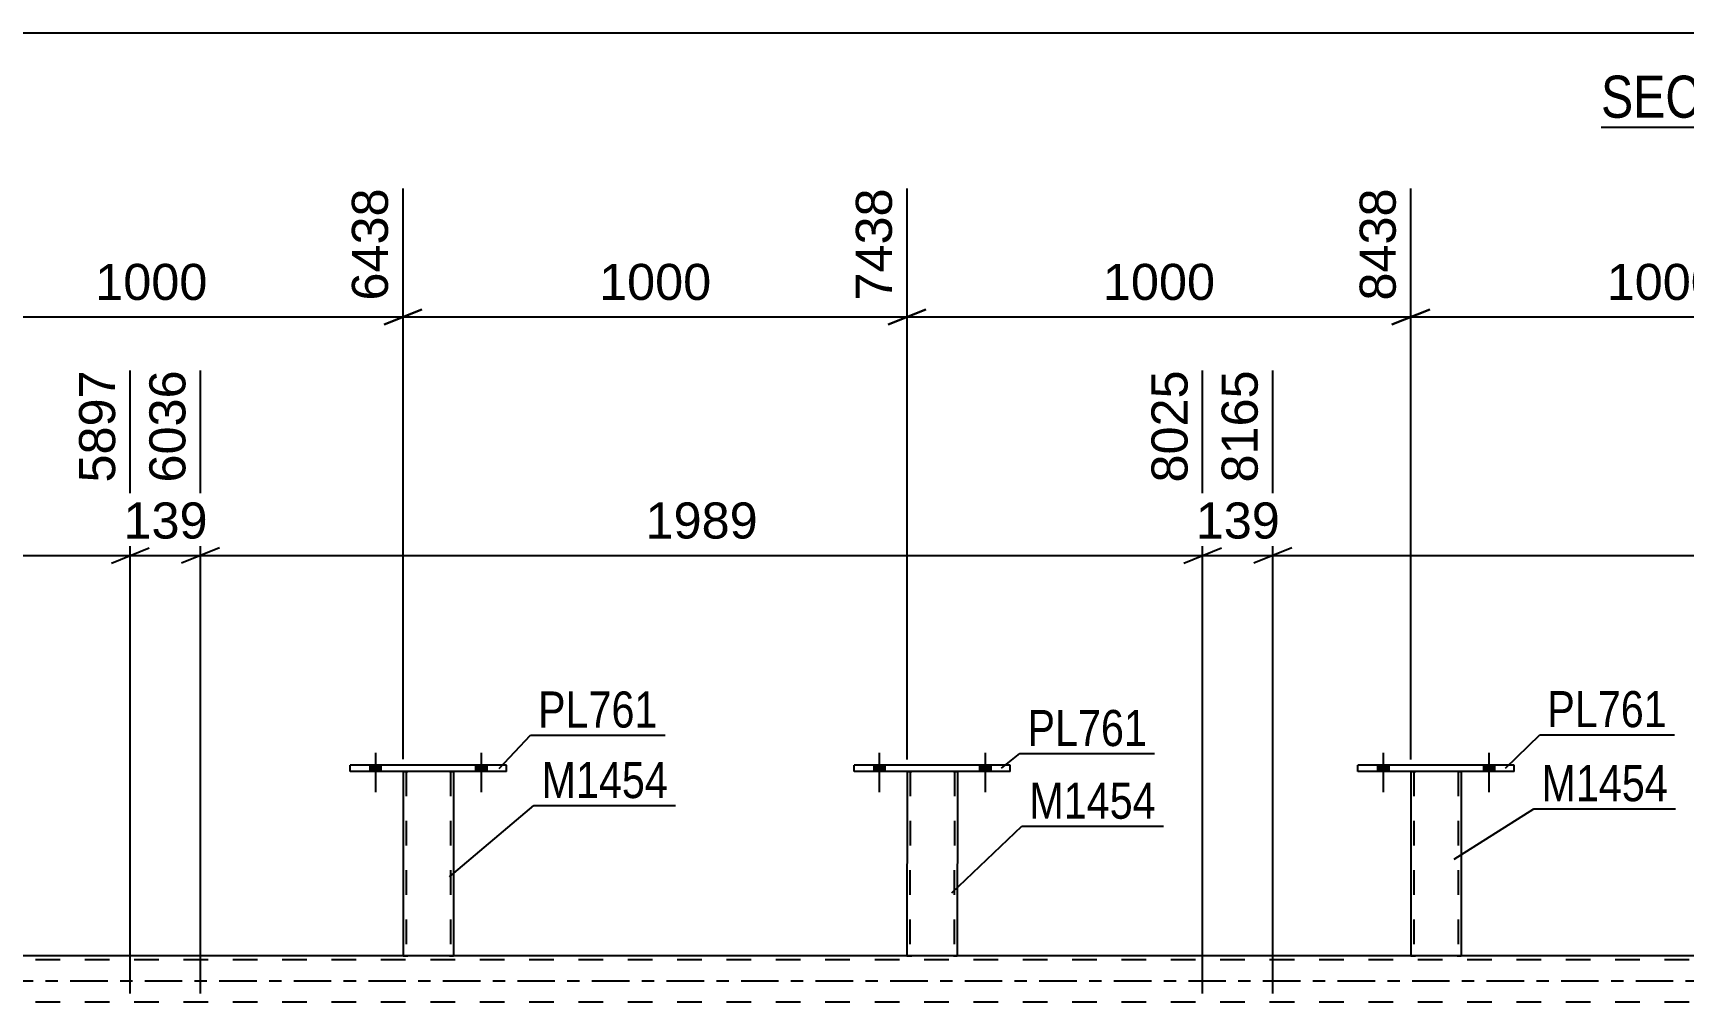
# Model space of a CAD drawing. Header units: millimetres. Extents: x 0 to 841, y 0 to 594.
# Drawn here: x 276.7 to 407.7, y 434.6 to 511.6 of the extents above; entities that cross this region are included whole.
import ezdxf

# ---------------------------------------------------------------- set-up
doc = ezdxf.new("R2010")
doc.units = ezdxf.units.MM
doc.linetypes.add('DXK_LINE_DOT2', pattern=[3.9198, 1.9599, -1.9599])
doc.linetypes.add('DXK_LINE_DOT3', pattern=[5.9187, 2.979, -0.9799, 0.9799, -0.9799])
doc.styles.add('Arial', font='ARIAL.TTF', dxfattribs={"height": 0.2})
doc.styles.add('Arial Narrow', font='ARIALN.TTF', dxfattribs={"height": 0.2})

# ---------------------------------------------------------------- blocks, each defined once
blk = doc.blocks.new('Unknown-318892525-12 - 6435')
at = {"color": 6, "linetype": 'Continuous'}
blk.add_line((401.21, 504.08), (428.85, 504.08), dxfattribs=at)
at = {"color": 0, "linetype": 'Continuous'}
for points in [[(419.32, 504.83), (419.32, 508.33), (401.21, 508.33), (401.21, 504.83)], [(422.92, 504.83), (422.92, 508.33), (420.37, 508.33), (420.37, 504.83)], [(425.25, 504.83), (425.25, 508.33), (423.97, 508.33), (423.97, 504.83)], [(428.85, 504.83), (428.85, 508.33), (426.3, 508.33), (426.3, 504.83)]]:
    blk.add_wipeout(points, dxfattribs=at)
at = {"color": 7, "linetype": 'Continuous', "style": 'Arial Narrow'}
for s, p in [('SECTION ', (401.21, 504.83)), ('A', (420.37, 504.83)), ('A', (426.3, 504.83)), ('-', (423.97, 504.83))]:
    blk.add_text(s, height=3.34, dxfattribs=at).set_placement(p)
blk = doc.blocks.new('Part-318892525-4988 - 4655')
at = {"color": 2, "linetype": 'Continuous'}
for p, q in [((341.91, 452.92), (341.91, 453.4)), ((354.31, 453.4), (341.91, 453.4)), ((354.31, 452.92), (354.31, 453.4)), ((354.31, 452.92), (341.91, 452.92))]:
    blk.add_line(p, q, dxfattribs=at)
blk = doc.blocks.new('Part-318892525-4973 - 4655')
at = {"color": 2, "linetype": 'Continuous'}
for p, q in [((306.1, 452.92), (306.1, 438.28)), ((310.1, 452.92), (310.1, 438.28)), ((306.13, 438.28), (306.1, 438.28)), ((306.24, 438.28), (306.13, 438.28)), ((306.39, 438.28), (306.24, 438.28)), ((309.8, 438.28), (306.39, 438.28)), ((309.96, 438.28), (309.8, 438.28)), ((310.06, 438.28), (309.96, 438.28)), ((310.1, 438.28), (310.06, 438.28))]:
    blk.add_line(p, q, dxfattribs=at)
at = {"color": 7, "linetype": 'DXK_LINE_DOT2'}
for p, q in [((306.1, 452.92), (306.1, 452.92)), ((306.1, 452.92), (306.1, 452.92)), ((306.1, 452.92), (306.1, 452.92)), ((306.14, 452.92), (306.1, 452.92)), ((306.1, 452.92), (306.14, 452.92)), ((306.24, 452.92), (306.14, 452.92)), ((306.14, 452.92), (306.24, 452.92)), ((306.4, 452.92), (306.24, 452.92)), ((306.24, 452.92), (306.4, 452.92)), ((306.34, 452.92), (306.34, 452.92)), ((306.34, 452.92), (306.34, 438.28)), ((306.36, 452.92), (306.34, 452.92)), ((306.34, 452.92), (306.36, 452.92)), ((306.41, 452.92), (306.36, 452.92)), ((306.36, 452.92), (306.41, 452.92)), ((309.81, 452.92), (306.4, 452.92)), ((309.81, 452.92), (306.4, 452.92)), ((309.71, 452.92), (306.41, 452.92)), ((306.41, 452.92), (306.49, 452.92)), ((309.79, 452.92), (306.49, 452.92)), ((309.79, 452.92), (309.71, 452.92)), ((309.84, 452.92), (309.79, 452.92)), ((309.79, 452.92), (309.84, 452.92)), ((309.81, 452.92), (309.96, 452.92)), ((309.96, 452.92), (309.81, 452.92)), ((309.86, 452.92), (309.84, 452.92)), ((309.84, 452.92), (309.86, 452.92)), ((309.86, 452.92), (309.86, 452.92)), ((309.86, 452.92), (309.86, 438.28)), ((309.96, 452.92), (310.07, 452.92)), ((310.07, 452.92), (309.96, 452.92)), ((310.07, 452.92), (310.1, 452.92)), ((310.1, 452.92), (310.07, 452.92)), ((310.1, 452.92), (310.1, 452.92)), ((310.1, 452.92), (310.1, 452.92)), ((310.1, 452.92), (310.1, 452.92)), ((306.1, 438.28), (306.13, 438.28)), ((306.13, 438.28), (306.24, 438.28)), ((306.24, 438.28), (306.39, 438.28)), ((306.36, 438.28), (306.34, 438.28)), ((306.34, 438.28), (306.36, 438.28)), ((306.41, 438.28), (306.36, 438.28)), ((306.36, 438.28), (306.39, 438.28)), ((309.8, 438.28), (306.39, 438.28)), ((306.39, 438.28), (306.41, 438.28)), ((309.71, 438.28), (306.41, 438.28)), ((306.41, 438.28), (306.49, 438.28)), ((309.79, 438.28), (306.49, 438.28)), ((309.79, 438.28), (309.71, 438.28)), ((309.84, 438.28), (309.79, 438.28)), ((309.79, 438.28), (309.84, 438.28)), ((309.8, 438.28), (309.96, 438.28)), ((309.86, 438.28), (309.84, 438.28)), ((309.84, 438.28), (309.86, 438.28)), ((309.96, 438.28), (310.06, 438.28)), ((310.06, 438.28), (310.1, 438.28))]:
    blk.add_line(p, q, dxfattribs=at)
blk = doc.blocks.new('Part-318892525-4978 - 4655')
at = {"color": 2, "linetype": 'Continuous'}
for p, q in [((301.9, 452.92), (301.9, 453.4)), ((314.3, 453.4), (301.9, 453.4)), ((314.3, 452.92), (314.3, 453.4)), ((314.3, 452.92), (301.9, 452.92))]:
    blk.add_line(p, q, dxfattribs=at)
blk = doc.blocks.new('Part-318892525-4983 - 4655')
at = {"color": 2, "linetype": 'Continuous'}
for p, q in [((346.11, 452.92), (346.1, 438.28)), ((350.11, 452.92), (350.1, 438.28)), ((346.14, 438.28), (346.1, 438.28)), ((346.24, 438.28), (346.14, 438.28)), ((346.4, 438.28), (346.24, 438.28)), ((349.81, 438.28), (346.4, 438.28)), ((349.96, 438.28), (349.81, 438.28)), ((350.07, 438.28), (349.96, 438.28)), ((350.1, 438.28), (350.07, 438.28))]:
    blk.add_line(p, q, dxfattribs=at)
at = {"color": 7, "linetype": 'DXK_LINE_DOT2'}
for p, q in [((346.11, 452.92), (346.11, 452.92)), ((346.11, 452.92), (346.11, 452.92)), ((346.11, 452.92), (346.11, 452.92)), ((346.14, 452.92), (346.11, 452.92)), ((346.11, 452.92), (346.14, 452.92)), ((346.25, 452.92), (346.14, 452.92)), ((346.14, 452.92), (346.25, 452.92)), ((346.4, 452.92), (346.25, 452.92)), ((346.25, 452.92), (346.4, 452.92)), ((346.35, 452.92), (346.34, 438.28)), ((346.35, 452.92), (346.35, 452.92)), ((346.37, 452.92), (346.35, 452.92)), ((346.35, 452.92), (346.37, 452.92)), ((346.42, 452.92), (346.37, 452.92)), ((346.37, 452.92), (346.42, 452.92)), ((349.81, 452.92), (346.4, 452.92)), ((349.81, 452.92), (346.4, 452.92)), ((349.72, 452.92), (346.42, 452.92)), ((346.42, 452.92), (346.5, 452.92)), ((349.8, 452.92), (346.5, 452.92)), ((349.8, 452.92), (349.72, 452.92)), ((349.85, 452.92), (349.8, 452.92)), ((349.8, 452.92), (349.85, 452.92)), ((349.81, 452.92), (349.97, 452.92)), ((349.97, 452.92), (349.81, 452.92)), ((349.87, 452.92), (349.85, 452.92)), ((349.85, 452.92), (349.87, 452.92)), ((349.87, 452.92), (349.86, 438.28)), ((349.87, 452.92), (349.87, 452.92)), ((349.97, 452.92), (350.07, 452.92)), ((350.07, 452.92), (349.97, 452.92)), ((350.07, 452.92), (350.11, 452.92)), ((350.11, 452.92), (350.07, 452.92)), ((350.11, 452.92), (350.11, 452.92)), ((350.11, 452.92), (350.11, 452.92)), ((350.11, 452.92), (350.11, 452.92)), ((346.1, 438.28), (346.14, 438.28)), ((346.14, 438.28), (346.24, 438.28)), ((346.24, 438.28), (346.4, 438.28)), ((346.36, 438.28), (346.34, 438.28)), ((346.34, 438.28), (346.36, 438.28)), ((346.41, 438.28), (346.36, 438.28)), ((346.36, 438.28), (346.4, 438.28)), ((349.81, 438.28), (346.4, 438.28)), ((346.4, 438.28), (346.41, 438.28)), ((349.72, 438.28), (346.41, 438.28)), ((346.41, 438.28), (346.49, 438.28)), ((349.79, 438.28), (346.49, 438.28)), ((349.79, 438.28), (349.72, 438.28)), ((349.85, 438.28), (349.79, 438.28)), ((349.79, 438.28), (349.85, 438.28)), ((349.81, 438.28), (349.96, 438.28)), ((349.86, 438.28), (349.85, 438.28)), ((349.85, 438.28), (349.86, 438.28)), ((349.96, 438.28), (350.07, 438.28)), ((350.07, 438.28), (350.1, 438.28))]:
    blk.add_line(p, q, dxfattribs=at)
blk = doc.blocks.new('Part-318892525-4993 - 4655')
at = {"color": 2, "linetype": 'Continuous'}
for p, q in [((386.11, 452.92), (386.1, 438.28)), ((390.11, 452.92), (390.1, 438.28)), ((386.14, 438.28), (386.1, 438.28)), ((386.24, 438.28), (386.14, 438.28)), ((386.4, 438.28), (386.24, 438.28)), ((389.81, 438.28), (386.4, 438.28)), ((389.96, 438.28), (389.81, 438.28)), ((390.07, 438.28), (389.96, 438.28)), ((390.1, 438.28), (390.07, 438.28))]:
    blk.add_line(p, q, dxfattribs=at)
at = {"color": 7, "linetype": 'DXK_LINE_DOT2'}
for p, q in [((386.11, 452.92), (386.11, 452.92)), ((386.11, 452.92), (386.11, 452.92)), ((386.11, 452.92), (386.11, 452.92)), ((386.14, 452.92), (386.11, 452.92)), ((386.11, 452.92), (386.14, 452.92)), ((386.25, 452.92), (386.14, 452.92)), ((386.14, 452.92), (386.25, 452.92)), ((386.4, 452.92), (386.25, 452.92)), ((386.25, 452.92), (386.4, 452.92)), ((386.35, 452.92), (386.34, 438.28)), ((386.35, 452.92), (386.35, 452.92)), ((386.37, 452.92), (386.35, 452.92)), ((386.35, 452.92), (386.37, 452.92)), ((386.42, 452.92), (386.37, 452.92)), ((386.37, 452.92), (386.42, 452.92)), ((389.81, 452.92), (386.4, 452.92)), ((389.81, 452.92), (386.4, 452.92)), ((389.72, 452.92), (386.42, 452.92)), ((386.42, 452.92), (386.5, 452.92)), ((389.8, 452.92), (386.5, 452.92)), ((389.8, 452.92), (389.72, 452.92)), ((389.85, 452.92), (389.8, 452.92)), ((389.8, 452.92), (389.85, 452.92)), ((389.81, 452.92), (389.97, 452.92)), ((389.97, 452.92), (389.81, 452.92)), ((389.87, 452.92), (389.85, 452.92)), ((389.85, 452.92), (389.87, 452.92)), ((389.87, 452.92), (389.86, 438.28)), ((389.87, 452.92), (389.87, 452.92)), ((389.97, 452.92), (390.07, 452.92)), ((390.07, 452.92), (389.97, 452.92)), ((390.07, 452.92), (390.11, 452.92)), ((390.11, 452.92), (390.07, 452.92)), ((390.11, 452.92), (390.11, 452.92)), ((390.11, 452.92), (390.11, 452.92)), ((390.11, 452.92), (390.11, 452.92)), ((386.1, 438.28), (386.14, 438.28)), ((386.14, 438.28), (386.24, 438.28)), ((386.24, 438.28), (386.4, 438.28)), ((386.36, 438.28), (386.34, 438.28)), ((386.34, 438.28), (386.36, 438.28)), ((386.41, 438.28), (386.36, 438.28)), ((386.36, 438.28), (386.4, 438.28)), ((389.81, 438.28), (386.4, 438.28)), ((386.4, 438.28), (386.41, 438.28)), ((389.71, 438.28), (386.41, 438.28)), ((386.41, 438.28), (386.49, 438.28)), ((389.79, 438.28), (386.49, 438.28)), ((389.79, 438.28), (389.71, 438.28)), ((389.84, 438.28), (389.79, 438.28)), ((389.79, 438.28), (389.84, 438.28)), ((389.81, 438.28), (389.96, 438.28)), ((389.86, 438.28), (389.84, 438.28)), ((389.84, 438.28), (389.86, 438.28)), ((389.96, 438.28), (390.07, 438.28)), ((390.07, 438.28), (390.1, 438.28))]:
    blk.add_line(p, q, dxfattribs=at)
blk = doc.blocks.new('Bolt-318892525-5005 - 4655')
at = {"linetype": 'Continuous'}
for points in [[(303.46, 452.92), (304.34, 452.92), (304.34, 453.4), (303.46, 453.4)], [(311.86, 452.92), (312.74, 452.92), (312.74, 453.4), (311.86, 453.4)]]:
    blk.add_hatch(color=1, dxfattribs=at).paths.add_polyline_path(points)
at = {"color": 1, "linetype": 'Continuous'}
for p, q in [((303.46, 453.4), (303.46, 452.92)), ((303.9, 454.4), (303.9, 451.28)), ((304.34, 453.4), (304.34, 452.92)), ((311.86, 453.4), (311.86, 452.92)), ((312.3, 454.4), (312.3, 451.28)), ((312.74, 453.4), (312.74, 452.92))]:
    blk.add_line(p, q, dxfattribs=at)
blk = doc.blocks.new('Bolt-318892525-5006 - 4655')
at = {"linetype": 'Continuous'}
for points in [[(303.46, 452.92), (304.34, 452.92), (304.34, 453.4), (303.46, 453.4)], [(311.86, 452.92), (312.74, 452.92), (312.74, 453.4), (311.86, 453.4)]]:
    blk.add_hatch(color=1, dxfattribs=at).paths.add_polyline_path(points)
at = {"color": 1, "linetype": 'Continuous'}
for p, q in [((303.46, 453.4), (303.46, 452.92)), ((303.9, 454.4), (303.9, 451.28)), ((304.34, 453.4), (304.34, 452.92)), ((311.86, 453.4), (311.86, 452.92)), ((312.3, 454.4), (312.3, 451.28)), ((312.74, 453.4), (312.74, 452.92))]:
    blk.add_line(p, q, dxfattribs=at)
blk = doc.blocks.new('Bolt-318892525-5007 - 4655')
at = {"linetype": 'Continuous'}
for points in [[(343.47, 452.92), (344.35, 452.92), (344.35, 453.4), (343.47, 453.4)], [(351.87, 452.92), (352.75, 452.92), (352.75, 453.4), (351.87, 453.4)]]:
    blk.add_hatch(color=1, dxfattribs=at).paths.add_polyline_path(points)
at = {"color": 1, "linetype": 'Continuous'}
for p, q in [((343.47, 453.4), (343.47, 452.92)), ((343.91, 454.4), (343.91, 451.28)), ((344.35, 453.4), (344.35, 452.92)), ((351.87, 453.4), (351.87, 452.92)), ((352.31, 454.4), (352.31, 451.28)), ((352.75, 453.4), (352.75, 452.92))]:
    blk.add_line(p, q, dxfattribs=at)
blk = doc.blocks.new('Bolt-318892525-5008 - 4655')
at = {"linetype": 'Continuous'}
for points in [[(343.47, 452.92), (344.35, 452.92), (344.35, 453.4), (343.47, 453.4)], [(351.87, 452.92), (352.75, 452.92), (352.75, 453.4), (351.87, 453.4)]]:
    blk.add_hatch(color=1, dxfattribs=at).paths.add_polyline_path(points)
at = {"color": 1, "linetype": 'Continuous'}
for p, q in [((343.47, 453.4), (343.47, 452.92)), ((343.91, 454.4), (343.91, 451.28)), ((344.35, 453.4), (344.35, 452.92)), ((351.87, 453.4), (351.87, 452.92)), ((352.31, 454.4), (352.31, 451.28)), ((352.75, 453.4), (352.75, 452.92))]:
    blk.add_line(p, q, dxfattribs=at)
blk = doc.blocks.new('Bolt-318892525-5009 - 4655')
at = {"linetype": 'Continuous'}
for points in [[(383.47, 452.92), (384.35, 452.92), (384.35, 453.4), (383.47, 453.4)], [(391.87, 452.92), (392.75, 452.92), (392.75, 453.4), (391.87, 453.4)]]:
    blk.add_hatch(color=1, dxfattribs=at).paths.add_polyline_path(points)
at = {"color": 1, "linetype": 'Continuous'}
for p, q in [((383.47, 453.4), (383.47, 452.92)), ((383.91, 454.4), (383.91, 451.28)), ((384.35, 453.4), (384.35, 452.92)), ((391.87, 453.4), (391.87, 452.92)), ((392.31, 454.4), (392.31, 451.28)), ((392.75, 453.4), (392.75, 452.92))]:
    blk.add_line(p, q, dxfattribs=at)
blk = doc.blocks.new('Part-318892525-5029 - 4655')
at = {"color": 7, "linetype": 'DXK_LINE_DOT2'}
for p, q in [((768.84, 437.96), (84.35, 437.96)), ((310.1, 438.28), (306.1, 438.28)), ((350.1, 438.28), (346.1, 438.28)), ((390.1, 438.28), (386.1, 438.28)), ((768.84, 434.6), (84.35, 434.6))]:
    blk.add_line(p, q, dxfattribs=at)
at = {"color": 2, "linetype": 'Continuous'}
for p, q in [((306.1, 438.28), (270.1, 438.28)), ((346.1, 438.28), (310.1, 438.28)), ((386.1, 438.28), (350.1, 438.28)), ((426.1, 438.28), (390.1, 438.28))]:
    blk.add_line(p, q, dxfattribs=at)
at = {"color": 7, "linetype": 'DXK_LINE_DOT3'}
blk.add_line((84.35, 436.28), (778.64, 436.28), dxfattribs=at)
blk = doc.blocks.new('Part-318892525-5070 - 4655')
at = {"color": 2, "linetype": 'Continuous'}
for p, q in [((381.91, 452.92), (381.91, 453.4)), ((394.31, 453.4), (381.91, 453.4)), ((394.31, 452.92), (394.31, 453.4)), ((394.31, 452.92), (381.91, 452.92))]:
    blk.add_line(p, q, dxfattribs=at)
blk = doc.blocks.new('Bolt-318892525-5152 - 4655')
at = {"linetype": 'Continuous'}
for points in [[(383.47, 452.92), (384.35, 452.92), (384.35, 453.4), (383.47, 453.4)], [(391.87, 452.92), (392.75, 452.92), (392.75, 453.4), (391.87, 453.4)]]:
    blk.add_hatch(color=1, dxfattribs=at).paths.add_polyline_path(points)
at = {"color": 1, "linetype": 'Continuous'}
for p, q in [((383.47, 453.4), (383.47, 452.92)), ((383.91, 454.4), (383.91, 451.28)), ((384.35, 453.4), (384.35, 452.92)), ((391.87, 453.4), (391.87, 452.92)), ((392.31, 454.4), (392.31, 451.28)), ((392.75, 453.4), (392.75, 452.92))]:
    blk.add_line(p, q, dxfattribs=at)
blk = doc.blocks.new('StraightDimension-318892525-5389 - 4655')
at = {"color": 7, "linetype": 'Continuous'}
for p, q in [((454.71, 435.28), (454.71, 486.98)), ((375.15, 435.28), (375.15, 484.75)), ((376.65, 470.66), (373.65, 469.46)), ((453.21, 469.46), (456.21, 470.66)), ((375.15, 470.06), (454.71, 470.06))]:
    blk.add_line(p, q, dxfattribs=at)
at = {"color": 0}
blk.add_wipeout([(419.98, 470.81), (419.98, 475.01), (409.89, 475.01), (409.89, 470.81)], dxfattribs=at)
at = {"color": 3, "style": 'Arial'}
blk.add_text('1989', height=2.865, dxfattribs=at).set_placement((410.49, 471.41))
at = {"color": 0, "linetype": 'Continuous'}
blk.add_wipeout([(454.11, 487.58), (449.91, 487.58), (449.91, 475.26), (454.11, 475.26)], dxfattribs=at)
at = {"color": 3, "linetype": 'Continuous', "style": 'Arial'}
blk.add_text('10154', height=2.865, rotation=90.0002, dxfattribs=at).set_placement((453.51, 475.86))
blk = doc.blocks.new('StraightDimension-318892525-5425 - 4655')
at = {"color": 7, "linetype": 'Continuous'}
for p, q in [((290.02, 435.28), (290.02, 484.75)), ((369.58, 435.28), (369.58, 484.75)), ((291.52, 470.66), (288.52, 469.46)), ((368.08, 469.46), (371.08, 470.66)), ((290.02, 470.06), (369.58, 470.06))]:
    blk.add_line(p, q, dxfattribs=at)
at = {"color": 0}
blk.add_wipeout([(334.85, 470.81), (334.85, 475.01), (324.75, 475.01), (324.75, 470.81)], dxfattribs=at)
at = {"color": 3, "style": 'Arial'}
blk.add_text('1989', height=2.865, dxfattribs=at).set_placement((325.35, 471.41))
at = {"color": 0, "linetype": 'Continuous'}
blk.add_wipeout([(368.98, 485.35), (364.78, 485.35), (364.78, 475.26), (368.98, 475.26)], dxfattribs=at)
at = {"color": 3, "linetype": 'Continuous', "style": 'Arial'}
blk.add_text('8025', height=2.865, rotation=90.0002, dxfattribs=at).set_placement((368.38, 475.86))
blk = doc.blocks.new('StraightDimension-318892525-5557 - 4655')
at = {"color": 7, "linetype": 'Continuous'}
for p, q in [((346.11, 453.87), (346.11, 499.2)), ((386.11, 453.86), (386.11, 499.2)), ((347.61, 489.61), (344.61, 488.41)), ((346.11, 489.01), (386.11, 489.01)), ((384.61, 488.41), (387.61, 489.61))]:
    blk.add_line(p, q, dxfattribs=at)
at = {"color": 0}
blk.add_wipeout([(371.16, 489.76), (371.16, 493.96), (361.06, 493.96), (361.06, 489.76)], dxfattribs=at)
at = {"color": 3, "style": 'Arial'}
blk.add_text('1000', height=2.865, dxfattribs=at).set_placement((361.66, 490.36))
at = {"color": 0, "linetype": 'Continuous'}
blk.add_wipeout([(385.51, 499.8), (381.31, 499.8), (381.31, 489.71), (385.51, 489.71)], dxfattribs=at)
at = {"color": 3, "linetype": 'Continuous', "style": 'Arial'}
blk.add_text('8438', height=2.865, rotation=90.0002, dxfattribs=at).set_placement((384.91, 490.31))
blk = doc.blocks.new('StraightDimension-318892525-5461 - 4655')
at = {"color": 7, "linetype": 'Continuous'}
for p, q in [((204.89, 435.28), (204.89, 484.75)), ((284.44, 435.28), (284.44, 484.75)), ((206.39, 470.66), (203.39, 469.46)), ((282.94, 469.46), (285.94, 470.66)), ((204.89, 470.06), (284.44, 470.06))]:
    blk.add_line(p, q, dxfattribs=at)
at = {"color": 0}
blk.add_wipeout([(249.71, 470.81), (249.71, 475.01), (239.62, 475.01), (239.62, 470.81)], dxfattribs=at)
at = {"color": 3, "style": 'Arial'}
blk.add_text('1989', height=2.865, dxfattribs=at).set_placement((240.22, 471.41))
at = {"color": 0, "linetype": 'Continuous'}
blk.add_wipeout([(283.84, 485.35), (279.64, 485.35), (279.64, 475.26), (283.84, 475.26)], dxfattribs=at)
at = {"color": 3, "linetype": 'Continuous', "style": 'Arial'}
blk.add_text('5897', height=2.865, rotation=90.0002, dxfattribs=at).set_placement((283.24, 475.86))
blk = doc.blocks.new('StraightDimension-318892525-5407 - 4655')
at = {"color": 7, "linetype": 'Continuous'}
for p, q in [((369.58, 435.28), (369.58, 484.75)), ((375.15, 435.28), (375.15, 484.75)), ((368.08, 469.46), (371.08, 470.66)), ((376.65, 470.66), (373.65, 469.46)), ((369.58, 470.06), (375.15, 470.06))]:
    blk.add_line(p, q, dxfattribs=at)
at = {"color": 0}
blk.add_wipeout([(376.3, 470.81), (376.3, 475.01), (368.43, 475.01), (368.43, 470.81)], dxfattribs=at)
at = {"color": 3, "style": 'Arial'}
blk.add_text('139', height=2.865, dxfattribs=at).set_placement((369.03, 471.41))
at = {"color": 0, "linetype": 'Continuous'}
blk.add_wipeout([(374.55, 485.35), (370.35, 485.35), (370.35, 475.26), (374.55, 475.26)], dxfattribs=at)
at = {"color": 3, "linetype": 'Continuous', "style": 'Arial'}
blk.add_text('8165', height=2.865, rotation=90.0002, dxfattribs=at).set_placement((373.95, 475.86))
blk = doc.blocks.new('StraightDimension-318892525-5443 - 4655')
at = {"color": 7, "linetype": 'Continuous'}
for p, q in [((284.44, 435.28), (284.44, 484.75)), ((290.02, 435.28), (290.02, 484.75)), ((282.94, 469.46), (285.94, 470.66)), ((291.52, 470.66), (288.52, 469.46)), ((284.44, 470.06), (290.02, 470.06))]:
    blk.add_line(p, q, dxfattribs=at)
at = {"color": 0}
blk.add_wipeout([(291.17, 470.81), (291.17, 475.01), (283.3, 475.01), (283.3, 470.81)], dxfattribs=at)
at = {"color": 3, "style": 'Arial'}
blk.add_text('139', height=2.865, dxfattribs=at).set_placement((283.9, 471.41))
at = {"color": 0, "linetype": 'Continuous'}
blk.add_wipeout([(289.42, 485.35), (285.22, 485.35), (285.22, 475.26), (289.42, 475.26)], dxfattribs=at)
at = {"color": 3, "linetype": 'Continuous', "style": 'Arial'}
blk.add_text('6036', height=2.865, rotation=90.0002, dxfattribs=at).set_placement((288.82, 475.86))
blk = doc.blocks.new('StraightDimension-318892525-5541 - 4655')
at = {"color": 7, "linetype": 'Continuous'}
for p, q in [((266.1, 453.9), (266.1, 499.2)), ((306.1, 453.89), (306.1, 499.2)), ((267.6, 489.61), (264.6, 488.41)), ((266.1, 489.01), (306.1, 489.01)), ((304.6, 488.41), (307.6, 489.61))]:
    blk.add_line(p, q, dxfattribs=at)
at = {"color": 0}
blk.add_wipeout([(291.15, 489.76), (291.15, 493.96), (281.06, 493.96), (281.06, 489.76)], dxfattribs=at)
at = {"color": 3, "style": 'Arial'}
blk.add_text('1000', height=2.865, dxfattribs=at).set_placement((281.66, 490.36))
at = {"color": 0, "linetype": 'Continuous'}
blk.add_wipeout([(305.5, 499.8), (301.3, 499.8), (301.3, 489.71), (305.5, 489.71)], dxfattribs=at)
at = {"color": 3, "linetype": 'Continuous', "style": 'Arial'}
blk.add_text('6438', height=2.865, rotation=90.0002, dxfattribs=at).set_placement((304.9, 490.31))
blk = doc.blocks.new('StraightDimension-318892525-5549 - 4655')
at = {"color": 7, "linetype": 'Continuous'}
for p, q in [((306.1, 453.89), (306.1, 499.2)), ((346.11, 453.87), (346.11, 499.2)), ((307.6, 489.61), (304.6, 488.41)), ((306.1, 489.01), (346.11, 489.01)), ((344.61, 488.41), (347.61, 489.61))]:
    blk.add_line(p, q, dxfattribs=at)
at = {"color": 0}
blk.add_wipeout([(331.15, 489.76), (331.15, 493.96), (321.06, 493.96), (321.06, 489.76)], dxfattribs=at)
at = {"color": 3, "style": 'Arial'}
blk.add_text('1000', height=2.865, dxfattribs=at).set_placement((321.66, 490.36))
at = {"color": 0, "linetype": 'Continuous'}
blk.add_wipeout([(345.51, 499.8), (341.31, 499.8), (341.31, 489.71), (345.51, 489.71)], dxfattribs=at)
at = {"color": 3, "linetype": 'Continuous', "style": 'Arial'}
blk.add_text('7438', height=2.865, rotation=90.0002, dxfattribs=at).set_placement((344.91, 490.31))
blk = doc.blocks.new('StraightDimension-318892525-5565 - 4655')
at = {"color": 7, "linetype": 'Continuous'}
for p, q in [((386.11, 453.86), (386.11, 499.2)), ((426.1, 453.86), (426.1, 499.2)), ((387.61, 489.61), (384.61, 488.41)), ((386.11, 489.01), (426.1, 489.01)), ((424.6, 488.41), (427.6, 489.61))]:
    blk.add_line(p, q, dxfattribs=at)
at = {"color": 0}
blk.add_wipeout([(411.15, 489.76), (411.15, 493.96), (401.06, 493.96), (401.06, 489.76)], dxfattribs=at)
at = {"color": 3, "style": 'Arial'}
blk.add_text('1000', height=2.865, dxfattribs=at).set_placement((401.66, 490.36))
at = {"color": 0, "linetype": 'Continuous'}
blk.add_wipeout([(425.5, 499.8), (421.3, 499.8), (421.3, 489.71), (425.5, 489.71)], dxfattribs=at)
at = {"color": 3, "linetype": 'Continuous', "style": 'Arial'}
blk.add_text('9438', height=2.865, rotation=90.0002, dxfattribs=at).set_placement((424.9, 490.31))
blk = doc.blocks.new('StraightDimension-318892525-6740 - 6435')
at = {"color": 7, "linetype": 'Continuous'}
blk.add_line((59.44, 511.56), (769.48, 511.56), dxfattribs=at)
blk = doc.blocks.new('Mark-318892525-4984 - 4655')
at = {"color": 0}
blk.add_wipeout([(365.17, 454.93), (365.17, 457.93), (355.67, 457.93), (355.67, 454.93)], dxfattribs=at)
blk.add_wipeout([(365.17, 454.93), (365.17, 457.93), (355.67, 457.93), (355.67, 454.93)], dxfattribs=at)
at = {"color": 30, "linetype": 'Continuous'}
for p, q in [((353.61, 453.18), (355.07, 454.33)), ((355.07, 454.33), (365.77, 454.33))]:
    blk.add_line(p, q, dxfattribs=at)
at = {"color": 3, "style": 'Arial Narrow'}
blk.add_text('PL761', height=2.863, dxfattribs=at).set_placement((355.67, 454.93))
blk = doc.blocks.new('Mark-318892525-4969 - 4655')
at = {"color": 0}
blk.add_wipeout([(327.14, 450.8), (327.14, 453.8), (317.09, 453.8), (317.09, 450.8)], dxfattribs=at)
blk.add_wipeout([(327.14, 450.8), (327.14, 453.8), (317.09, 453.8), (317.09, 450.8)], dxfattribs=at)
at = {"color": 30, "linetype": 'Continuous'}
for p, q in [((309.79, 444.55), (316.49, 450.2)), ((316.49, 450.2), (327.74, 450.2))]:
    blk.add_line(p, q, dxfattribs=at)
at = {"color": 3, "style": 'Arial Narrow'}
blk.add_text('M1454', height=2.863, dxfattribs=at).set_placement((317.09, 450.8))
blk = doc.blocks.new('Mark-318892525-4974 - 4655')
at = {"color": 0}
blk.add_wipeout([(326.32, 456.4), (326.32, 459.4), (316.81, 459.4), (316.81, 456.4)], dxfattribs=at)
blk.add_wipeout([(326.32, 456.4), (326.32, 459.4), (316.81, 459.4), (316.81, 456.4)], dxfattribs=at)
at = {"color": 30, "linetype": 'Continuous'}
for p, q in [((313.73, 453.16), (316.21, 455.8)), ((316.21, 455.8), (326.92, 455.8))]:
    blk.add_line(p, q, dxfattribs=at)
at = {"color": 3, "style": 'Arial Narrow'}
blk.add_text('PL761', height=2.863, dxfattribs=at).set_placement((316.81, 456.4))
blk = doc.blocks.new('Mark-318892525-4979 - 4655')
at = {"color": 0}
blk.add_wipeout([(365.87, 449.16), (365.87, 452.16), (355.82, 452.16), (355.82, 449.16)], dxfattribs=at)
blk.add_wipeout([(365.87, 449.16), (365.87, 452.16), (355.82, 452.16), (355.82, 449.16)], dxfattribs=at)
at = {"color": 30, "linetype": 'Continuous'}
for p, q in [((349.66, 443.26), (355.22, 448.56)), ((355.22, 448.56), (366.47, 448.56))]:
    blk.add_line(p, q, dxfattribs=at)
at = {"color": 3, "style": 'Arial Narrow'}
blk.add_text('M1454', height=2.863, dxfattribs=at).set_placement((355.82, 449.16))
blk = doc.blocks.new('Mark-318892525-4989 - 4655')
at = {"color": 0}
blk.add_wipeout([(406.53, 450.55), (406.53, 453.55), (396.48, 453.55), (396.48, 450.55)], dxfattribs=at)
blk.add_wipeout([(406.53, 450.55), (406.53, 453.55), (396.48, 453.55), (396.48, 450.55)], dxfattribs=at)
at = {"color": 30, "linetype": 'Continuous'}
for p, q in [((389.55, 445.96), (395.88, 449.95)), ((395.88, 449.95), (407.13, 449.95))]:
    blk.add_line(p, q, dxfattribs=at)
at = {"color": 3, "style": 'Arial Narrow'}
blk.add_text('M1454', height=2.863, dxfattribs=at).set_placement((396.48, 450.55))
blk = doc.blocks.new('Mark-318892525-5066 - 4655')
at = {"color": 0}
blk.add_wipeout([(406.44, 456.43), (406.44, 459.43), (396.94, 459.43), (396.94, 456.43)], dxfattribs=at)
blk.add_wipeout([(406.44, 456.43), (406.44, 459.43), (396.94, 459.43), (396.94, 456.43)], dxfattribs=at)
at = {"color": 30, "linetype": 'Continuous'}
for p, q in [((393.62, 453.18), (396.34, 455.83)), ((396.34, 455.83), (407.04, 455.83))]:
    blk.add_line(p, q, dxfattribs=at)
at = {"color": 3, "style": 'Arial Narrow'}
blk.add_text('PL761', height=2.863, dxfattribs=at).set_placement((396.94, 456.43))

msp = doc.modelspace()

# ---------------------------------------------------------------- block references
for name in ['StraightDimension-318892525-6740 - 6435', 'Unknown-318892525-12 - 6435', 'Part-318892525-4978 - 4655', 'Bolt-318892525-5005 - 4655', 'Bolt-318892525-5006 - 4655', 'Part-318892525-4988 - 4655', 'Bolt-318892525-5007 - 4655', 'Bolt-318892525-5008 - 4655', 'Part-318892525-5070 - 4655', 'Bolt-318892525-5009 - 4655', 'Bolt-318892525-5152 - 4655', 'Part-318892525-4973 - 4655', 'Part-318892525-4983 - 4655', 'Part-318892525-4993 - 4655', 'Part-318892525-5029 - 4655']:
    msp.add_blockref(name, (0, 0))

# ---------------------------------------------------------------- next in the draw order: block references
for name in ['StraightDimension-318892525-5389 - 4655', 'StraightDimension-318892525-5461 - 4655', 'StraightDimension-318892525-5425 - 4655']:
    msp.add_blockref(name, (0, 0))

# ---------------------------------------------------------------- next in the draw order: block references
for name in ['StraightDimension-318892525-5557 - 4655', 'StraightDimension-318892525-5443 - 4655', 'Mark-318892525-4979 - 4655']:
    msp.add_blockref(name, (0, 0))

# ---------------------------------------------------------------- next in the draw order: block references
for name in ['StraightDimension-318892525-5541 - 4655', 'StraightDimension-318892525-5565 - 4655', 'StraightDimension-318892525-5407 - 4655', 'Mark-318892525-4984 - 4655']:
    msp.add_blockref(name, (0, 0))

# ---------------------------------------------------------------- next in the draw order: block references
for name in ['StraightDimension-318892525-5549 - 4655', 'Mark-318892525-4989 - 4655']:
    msp.add_blockref(name, (0, 0))

# ---------------------------------------------------------------- next in the draw order: block references
for name in ['Mark-318892525-5066 - 4655', 'Mark-318892525-4969 - 4655']:
    msp.add_blockref(name, (0, 0))

# ---------------------------------------------------------------- next in the draw order: block references
msp.add_blockref('Mark-318892525-4974 - 4655', (0, 0))

doc.saveas('drawing.dxf')
